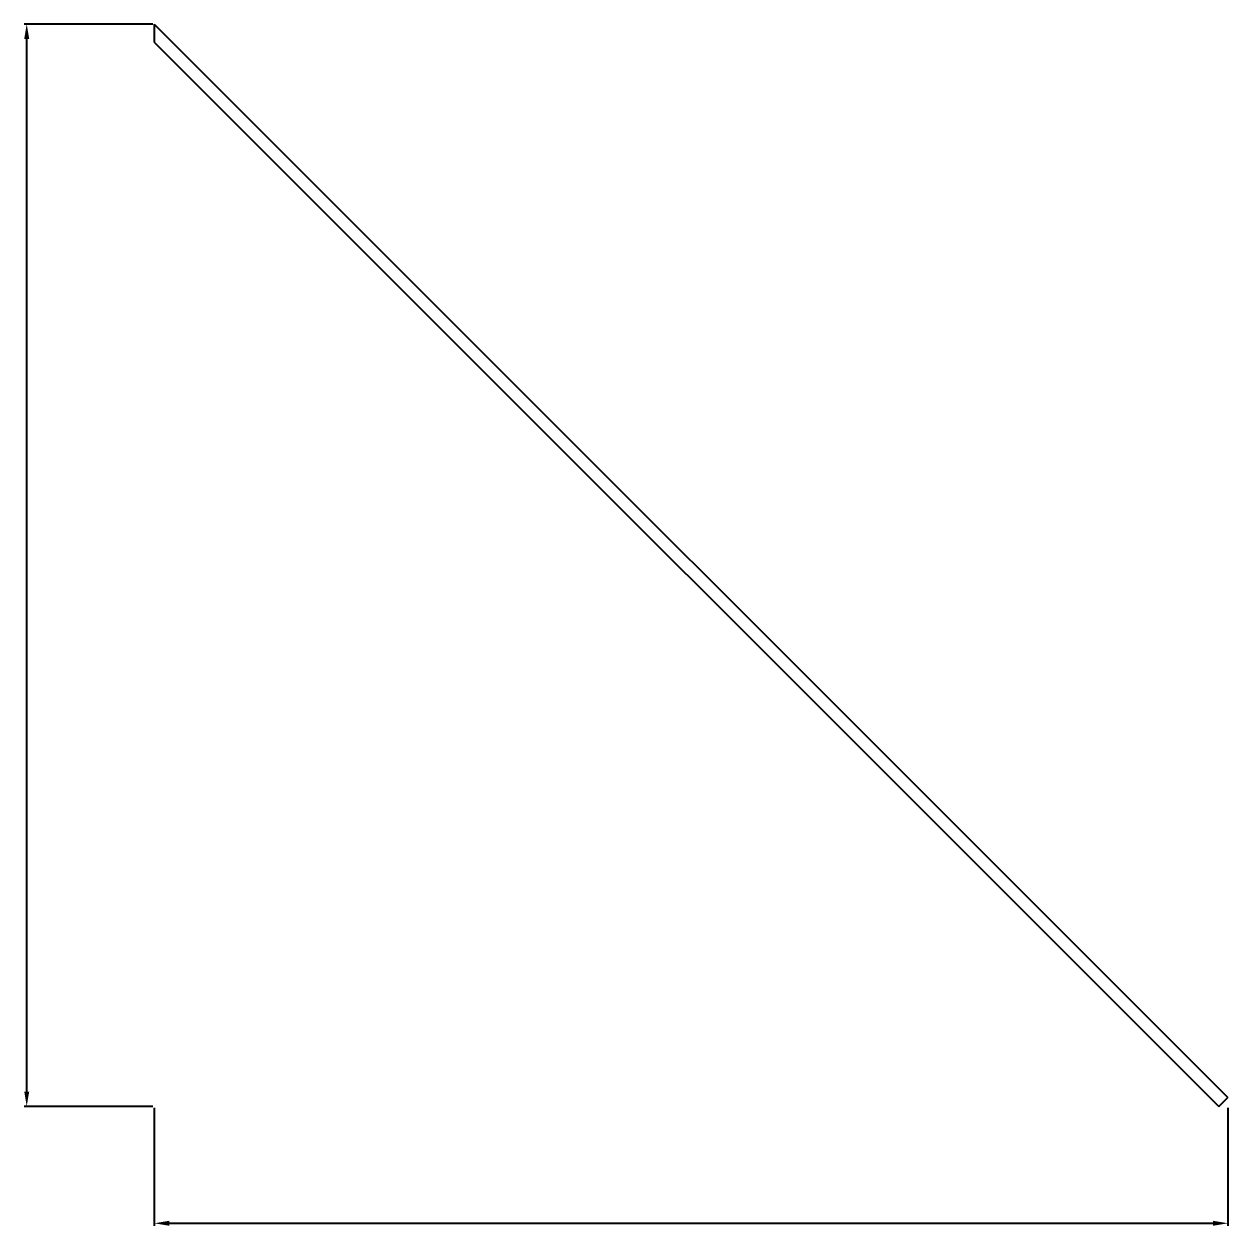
# Model space of a CAD drawing. Header units: millimetres. Extents: x -61 to 13940, y -87340 to 371.
# Drawn here: x -61 to 505, y -82132 to -81567 of the extents above; entities that cross this region are included whole.
import ezdxf

# ---------------------------------------------------------------- set-up
doc = ezdxf.new("R2010")
doc.units = ezdxf.units.MM
doc.layers.add('R18_COTAS_P', color=1, linetype='Continuous')
doc.layers.add('R18_PIEZAS_P', color=3, linetype='Continuous')
doc.dimstyles.get("Standard").update_dxf_attribs({"dimtxt": 2.5, "dimasz": 2.5, "dimexe": 1.25, "dimexo": 0.625, "dimtad": 1, "dimcen": 2.5, "dimazin": 3, "dimtfac": 1, "dimtmove": 0, "dimatfit": 3, "dimarcsym": 0})

# ---------------------------------------------------------------- blocks, each defined once
blk = doc.blocks.new('*D363')
at = {"layer": 'Defpoints', "color": 0, "transparency": 16777216}
for p in [(0, -82075.96), (505, -82075.96), (505, -82130.96)]:
    blk.add_point(p, dxfattribs=at)
at = {"layer": 'R18_COTAS_P', "color": 0, "lineweight": -2, "transparency": 16777216}
for p, q in [((0, -82076.58), (0, -82132.21)), ((505, -82076.58), (505, -82132.21)), ((7, -82130.96), (498, -82130.96))]:
    blk.add_line(p, q, dxfattribs=at)
at = {"layer": 'R18_COTAS_P', "color": 0, "transparency": 16777216}
for points in [[(7, -82129.79), (7, -82132.12), (0, -82130.96)], [(498, -82129.79), (498, -82132.12), (505, -82130.96)]]:
    blk.add_solid(points, dxfattribs=at)
blk = doc.blocks.new('*D364')
at = {"layer": 'Defpoints', "color": 0, "transparency": 16777216}
for p in [(-60, -81566.71), (0, -81566.71), (0, -82075.96)]:
    blk.add_point(p, dxfattribs=at)
at = {"layer": 'R18_COTAS_P', "color": 0, "lineweight": -2, "transparency": 16777216}
for p, q in [((-0.63, -81566.71), (-61.25, -81566.71)), ((-60, -82068.96), (-60, -81573.71)), ((-0.63, -82075.96), (-61.25, -82075.96))]:
    blk.add_line(p, q, dxfattribs=at)
at = {"layer": 'R18_COTAS_P', "color": 0, "transparency": 16777216}
for points in [[(-61.17, -81573.71), (-58.83, -81573.71), (-60, -81566.71)], [(-61.17, -82068.96), (-58.83, -82068.96), (-60, -82075.96)]]:
    blk.add_solid(points, dxfattribs=at)

msp = doc.modelspace()

# ---------------------------------------------------------------- linework, layer by layer
at = {"layer": 'R18_PIEZAS_P'}
for p, q in [((0, -81566.714), (505, -82071.714)), ((0, -81566.714), (0, -81575.199)), ((0, -81575.199), (500.757, -82075.957)), ((500.757, -82075.957), (505, -82071.714))]:
    msp.add_line(p, q, dxfattribs=at)

# ---------------------------------------------------------------- dimensions: what is measured, and where the dimension line sits
at = {"layer": 'R18_COTAS_P'}
dim = msp.add_linear_dim(base=(-60, -81566.714), p1=(0, -82075.957), p2=(0, -81566.714), angle=90, dimstyle='Standard', override={"dimtxt": 16, "dimasz": 7, "dimtad": 1, "dimdec": 2}, dxfattribs=at)
dim.commit()
dim.dimension.update_dxf_attribs({"geometry": '*D364', "text_midpoint": (-60, -81821.335)})
dim = msp.add_linear_dim(base=(505, -82130.957), p1=(0, -82075.957), p2=(505, -82075.957), dimstyle='Standard', override={"dimtxt": 16, "dimasz": 7, "dimtad": 1, "dimdec": 2}, dxfattribs=at)
dim.commit()
dim.dimension.update_dxf_attribs({"geometry": '*D363', "text_midpoint": (252.5, -82130.957)})

doc.saveas('drawing.dxf')
